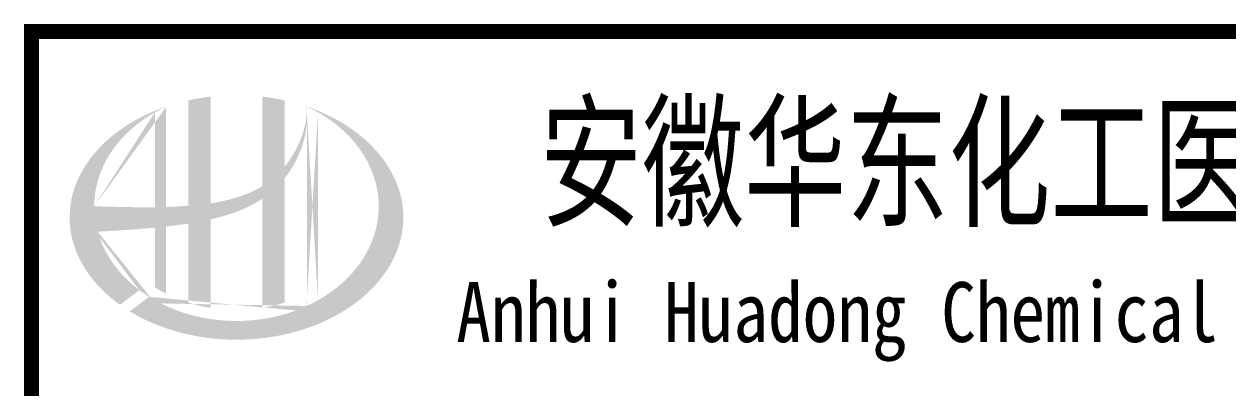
# Model space of a CAD drawing. Extents: x 6250600 to 6678662, y -692028 to -290561.
# Drawn here: x 6447957 to 6453584, y -674124 to -672422 of the extents above; entities that cross this region are included whole.
import ezdxf
from ezdxf.enums import TextEntityAlignment as Align

# ---------------------------------------------------------------- set-up
doc = ezdxf.new("R2010")
doc.units = 0
doc.header["$LTSCALE"] = 1000
doc.header["$MEASUREMENT"] = 0
doc.layers.get('0').update_dxf_attribs({"linetype": 'CONTINUOUS'})
doc.styles.add('ECEC_TQ_S', font='')
doc.styles.get('ECEC_TQ_S').set_extended_font_data('SimSun')

msp = doc.modelspace()

# ---------------------------------------------------------------- hatches: boundary and pattern name
h = msp.add_hatch(color=256)
edge = h.paths.add_edge_path()
edge.add_spline(control_points=[(6448828.3, -673335.7), (6448834.4, -673334.3), (6448840.5, -673332.9), (6448889.6, -673321), (6448932.1, -673308), (6449007.1, -673276.9), (6449040.1, -673259.9), (6449070.9, -673239.3)], knot_values=[61.629012, 61.629012, 61.629012, 61.629012, 63.330431, 63.330431, 75.353634, 75.353634, 85.398649, 85.398649, 85.398649, 85.398649], degree=3, periodic=0)
edge.add_line((6449070.9, -673239.3), (6449070.9, -673749.5))
edge.add_spline(control_points=[(6449070.9, -673749.5), (6449088.1, -673746.8), (6449105.1, -673743.5), (6449139.8, -673735.4), (6449157.5, -673730.6), (6449174.9, -673725.1)], knot_values=[4.908456, 4.908456, 4.908456, 4.908456, 4.992821, 4.992821, 5.083034, 5.083034, 5.083034, 5.083034], degree=3, periodic=0)
edge.add_line((6449174.9, -673725.1), (6449174.9, -673143.7))
edge.add_spline(control_points=[(6449174.9, -673143.7), (6449183.6, -673132.7), (6449191.8, -673121.4), (6449217.9, -673081.7), (6449233.5, -673051.8), (6449262.8, -672979), (6449274, -672935.2), (6449278.7, -672889.9), (6449278.8, -672888.6), (6449278.9, -672887.3)], knot_values=[97.991744, 97.991744, 97.991744, 97.991744, 101.64219, 101.64219, 110.337975, 110.337975, 121.934322, 121.934322, 122.270691, 122.270691, 122.270691, 122.270691], degree=3, periodic=0)
edge.add_line((6449278.9, -672887.3), (6449278.9, -672816.9))
edge.add_spline(control_points=[(6449278.9, -672816.9), (6449278.8, -672824.6), (6449278.5, -672832.2), (6449277.9, -672839.9)], knot_values=[126.194075, 126.194075, 126.194075, 126.194075, 128.396762, 128.396762, 128.396762, 128.396762], degree=3, periodic=0)
edge.add_spline(control_points=[(6449277.9, -672839.9), (6449277.4, -672846.1), (6449276.8, -672852.3), (6449276, -672858.5)], knot_values=[124.417049, 124.417049, 124.417049, 124.417049, 126.194075, 126.194075, 126.194075, 126.194075], degree=3, periodic=0)
edge.add_spline(control_points=[(6449276, -672858.5), (6449274.9, -672867.7), (6449273.4, -672876.8), (6449271.7, -672885.9)], knot_values=[121.80529, 121.80529, 121.80529, 121.80529, 124.417049, 124.417049, 124.417049, 124.417049], degree=3, periodic=0)
edge.add_spline(control_points=[(6449271.7, -672885.9), (6449269.3, -672898.1), (6449266.3, -672910.2), (6449262.8, -672922.2)], knot_values=[118.31574, 118.31574, 118.31574, 118.31574, 121.80529, 121.80529, 121.80529, 121.80529], degree=3, periodic=0)
edge.add_spline(control_points=[(6449262.8, -672922.2), (6449259.3, -672934.3), (6449255.3, -672946.3), (6449250.7, -672958.2)], knot_values=[114.795988, 114.795988, 114.795988, 114.795988, 118.31574, 118.31574, 118.31574, 118.31574], degree=3, periodic=0)
edge.add_spline(control_points=[(6449250.7, -672958.2), (6449246.3, -672969.9), (6449241.3, -672981.4), (6449235.9, -672992.8)], knot_values=[111.329641, 111.329641, 111.329641, 111.329641, 114.795988, 114.795988, 114.795988, 114.795988], degree=3, periodic=0)
edge.add_spline(control_points=[(6449235.9, -672992.8), (6449230.3, -673004.3), (6449224.3, -673015.7), (6449217.8, -673026.7)], knot_values=[107.79529, 107.79529, 107.79529, 107.79529, 111.329641, 111.329641, 111.329641, 111.329641], degree=3, periodic=0)
edge.add_spline(control_points=[(6449217.8, -673026.7), (6449211.5, -673037.6), (6449204.8, -673048.1), (6449197.7, -673058.4)], knot_values=[104.343579, 104.343579, 104.343579, 104.343579, 107.79529, 107.79529, 107.79529, 107.79529], degree=3, periodic=0)
edge.add_spline(control_points=[(6449197.7, -673058.4), (6449190.5, -673068.8), (6449182.9, -673078.8), (6449174.9, -673088.5)], knot_values=[100.8507, 100.8507, 100.8507, 100.8507, 104.343579, 104.343579, 104.343579, 104.343579], degree=3, periodic=0)
edge.add_line((6449174.9, -673088.5), (6449174.9, -672779.2))
edge.add_spline(control_points=[(6449174.9, -672779.2), (6449140.9, -672771.7), (6449106.1, -672765.8), (6449070.9, -672761.7)], knot_values=[4.423999, 4.423999, 4.423999, 4.423999, 4.558741, 4.558741, 4.558741, 4.558741], degree=3, periodic=0)
edge.add_line((6449070.9, -672761.7), (6449070.9, -673179.8))
edge.add_spline(control_points=[(6449070.9, -673179.8), (6448999, -673224.4), (6448914.8, -673247.6), (6448828.3, -673260.6)], knot_values=[63.246215, 63.246215, 63.246215, 63.246215, 87.689124, 87.689124, 87.689124, 87.689124], degree=3, periodic=0)
edge.add_line((6448828.3, -673260.6), (6448828.3, -672761.7))
edge.add_spline(control_points=[(6448828.3, -672761.7), (6448793.1, -672765.8), (6448758.3, -672771.7), (6448724.3, -672779.2)], knot_values=[4.866038, 4.866038, 4.866038, 4.866038, 5.000777, 5.000777, 5.000777, 5.000777], degree=3, periodic=0)
edge.add_line((6448724.3, -672779.2), (6448724.3, -673272.1))
edge.add_spline(control_points=[(6448724.3, -673272.1), (6448722.6, -673272.2), (6448687.6, -673274.8), (6448653, -673276.6), (6448620.3, -673277.6)], knot_values=[43.657356, 43.657356, 43.657356, 43.657356, 44.134253, 53.497092, 53.497092, 53.497092, 53.497092], degree=3, periodic=0)
edge.add_line((6448620.3, -673277.6), (6448620.3, -672808.5))
edge.add_spline(control_points=[(6448620.3, -672808.5), (6448603.2, -672814.3), (6448586.5, -672820.6), (6448570.1, -672827.4)], knot_values=[5.14157, 5.14157, 5.14157, 5.14157, 5.212921, 5.212921, 5.212921, 5.212921], degree=3, periodic=0)
edge.add_spline(control_points=[(6448570.1, -672827.4), (6448563.1, -672830.2), (6448556.3, -672833.1), (6448524.1, -672847.3), (6448499.5, -672859.5), (6448476.1, -672872.7)], knot_values=[5.212921, 5.212921, 5.212921, 5.212921, 5.24296, 5.24296, 5.355623, 5.355623, 5.355623, 5.355623], degree=3, periodic=0)
edge.add_spline(control_points=[(6448476.1, -672872.7), (6448461.2, -672881.1), (6448446.7, -672889.8), (6448432.7, -672898.9)], knot_values=[5.355623, 5.355623, 5.355623, 5.355623, 5.426974, 5.426974, 5.426974, 5.426974], degree=3, periodic=0)
edge.add_spline(control_points=[(6448432.7, -672898.9), (6448425.3, -672903.8), (6448418, -672908.7), (6448404.6, -672918.2), (6448398.3, -672922.7), (6448392.2, -672927.3)], knot_values=[5.426974, 5.426974, 5.426974, 5.426974, 5.464765, 5.464765, 5.498325, 5.498325, 5.498325, 5.498325], degree=3, periodic=0)
edge.add_spline(control_points=[(6448392.2, -672927.3), (6448366.1, -672946.9), (6448342, -672967.7), (6448320.1, -672989.7)], knot_values=[5.498325, 5.498325, 5.498325, 5.498325, 5.641027, 5.641027, 5.641027, 5.641027], degree=3, periodic=0)
edge.add_spline(control_points=[(6448320.1, -672989.7), (6448313.2, -672996.7), (6448306.4, -673003.8), (6448285.9, -673026.4), (6448273.1, -673042.2), (6448261.3, -673058.4)], knot_values=[5.641027, 5.641027, 5.641027, 5.641027, 5.686569, 5.686569, 5.783729, 5.783729, 5.783729, 5.783729], degree=3, periodic=0)
edge.add_spline(control_points=[(6448261.3, -673058.4), (6448246.2, -673079.2), (6448232.8, -673100.6), (6448219.7, -673125.6), (6448218.1, -673128.7), (6448216.5, -673131.9)], knot_values=[5.783729, 5.783729, 5.783729, 5.783729, 5.908374, 5.908374, 5.92643, 5.92643, 5.92643, 5.92643], degree=3, periodic=0)
edge.add_spline(control_points=[(6448216.5, -673131.9), (6448204.1, -673157), (6448194, -673182.7), (6448186.5, -673208.6)], knot_values=[5.92643, 5.92643, 5.92643, 5.92643, 6.069132, 6.069132, 6.069132, 6.069132], degree=3, periodic=0)
edge.add_spline(control_points=[(6448186.5, -673208.6), (6448183.3, -673219.7), (6448180.5, -673230.9), (6448175.2, -673257), (6448172.9, -673272.1), (6448171.5, -673287.1)], knot_values=[6.069132, 6.069132, 6.069132, 6.069132, 6.130179, 6.130179, 6.211834, 6.211834, 6.211834, 6.211834], degree=3, periodic=0)
edge.add_spline(control_points=[(6448171.5, -673287.1), (6448170.2, -673300.3), (6448169.6, -673313.5), (6448169.6, -673326.7)], knot_values=[6.211834, 6.211834, 6.211834, 6.211834, 6.283185, 6.283185, 6.283185, 6.283185], degree=3, periodic=0)
edge.add_spline(control_points=[(6448169.6, -673326.7), (6448169.6, -673336), (6448169.9, -673345.4), (6448170.5, -673354.7)], knot_values=[6.283185, 6.283185, 6.283185, 6.283185, 6.333655, 6.333655, 6.333655, 6.333655], degree=3, periodic=0)
edge.add_spline(control_points=[(6448170.5, -673354.7), (6448171.8, -673373.3), (6448174.3, -673391.9), (6448178.1, -673410.5)], knot_values=[6.333655, 6.333655, 6.333655, 6.333655, 6.434594, 6.434594, 6.434594, 6.434594], degree=3, periodic=0)
edge.add_spline(control_points=[(6448178.1, -673410.5), (6448178.3, -673411.7), (6448178.6, -673412.9), (6448182.5, -673431.4), (6448187.3, -673448.6), (6448193.1, -673465.6)], knot_values=[6.434594, 6.434594, 6.434594, 6.434594, 6.441278, 6.441278, 6.535532, 6.535532, 6.535532, 6.535532], degree=3, periodic=0)
edge.add_spline(control_points=[(6448193.1, -673465.6), (6448199.4, -673483.8), (6448206.9, -673501.9), (6448215.6, -673519.6)], knot_values=[6.535532, 6.535532, 6.535532, 6.535532, 6.636471, 6.636471, 6.636471, 6.636471], degree=3, periodic=0)
edge.add_spline(control_points=[(6448215.6, -673519.6), (6448217.8, -673524.1), (6448220.1, -673528.6), (6448229.5, -673546.2), (6448237.2, -673559.3), (6448245.5, -673572.1)], knot_values=[6.636471, 6.636471, 6.636471, 6.636471, 6.661894, 6.661894, 6.73741, 6.73741, 6.73741, 6.73741], degree=3, periodic=0)
edge.add_spline(control_points=[(6448245.5, -673572.1), (6448256.7, -673589.3), (6448269.1, -673606.1), (6448282.6, -673622.5)], knot_values=[6.73741, 6.73741, 6.73741, 6.73741, 6.838349, 6.838349, 6.838349, 6.838349], degree=3, periodic=0)
edge.add_spline(control_points=[(6448282.6, -673622.5), (6448288.5, -673629.6), (6448294.7, -673636.7), (6448309.2, -673652.6), (6448317.7, -673661.5), (6448326.6, -673670.1)], knot_values=[6.838349, 6.838349, 6.838349, 6.838349, 6.88251, 6.88251, 6.939288, 6.939288, 6.939288, 6.939288], degree=3, periodic=0)
edge.add_spline(control_points=[(6448326.6, -673670.1), (6448342.4, -673685.5), (6448359.3, -673700.3), (6448377.2, -673714.5)], knot_values=[6.939288, 6.939288, 6.939288, 6.939288, 7.040227, 7.040227, 7.040227, 7.040227], degree=3, periodic=0)
edge.add_spline(control_points=[(6448377.2, -673714.5), (6448386.1, -673721.6), (6448395.3, -673728.6), (6448404.7, -673735.3)], knot_values=[7.040227, 7.040227, 7.040227, 7.040227, 7.090696, 7.090696, 7.090696, 7.090696], degree=3, periodic=0)
edge.add_line((6448404.7, -673735.3), (6448495.9, -673667))
edge.add_ellipse((6448949.6, -673274.7), major_axis=(665, 0), ratio=0.806676, start_angle=192.819, end_angle=226.9853, ccw=False)
edge.add_spline(control_points=[(6448301.1, -673393.7), (6448325.2, -673392.2), (6448349.3, -673390.8), (6448437.9, -673385.3), (6448502.8, -673380.9), (6448568.3, -673374.6)], knot_values=[11.398263, 11.398263, 11.398263, 11.398263, 18.40729, 18.40729, 37.18094, 37.18094, 37.18094, 37.18094], degree=3, periodic=0)
edge.add_line((6448568.3, -673374.6), (6448568.3, -673653.7))
edge.add_spline(control_points=[(6448568.3, -673653.7), (6448571.8, -673655.9), (6448575.4, -673658.1), (6448592.4, -673668.3), (6448606.1, -673675.9), (6448620.3, -673683.1)], knot_values=[4.049945, 4.049945, 4.049945, 4.049945, 4.072021, 4.072021, 4.153257, 4.153257, 4.153257, 4.153257], degree=3, periodic=0)
edge.add_line((6448620.3, -673683.1), (6448620.3, -673369.2))
edge.add_spline(control_points=[(6448620.3, -673369.2), (6448652.4, -673365.5), (6448684.8, -673361.3), (6448719.7, -673355.9), (6448722, -673355.5), (6448724.3, -673355.2)], knot_values=[42.135009, 42.135009, 42.135009, 42.135009, 51.307228, 51.307228, 51.948574, 51.948574, 51.948574, 51.948574], degree=3, periodic=0)
edge.add_line((6448724.3, -673355.2), (6448724.3, -673725.1))
edge.add_spline(control_points=[(6448724.3, -673725.1), (6448757.9, -673735.7), (6448792.7, -673743.9), (6448828.3, -673749.5)], knot_values=[4.34174, 4.34174, 4.34174, 4.34174, 4.516316, 4.516316, 4.516316, 4.516316], degree=3, periodic=0)
edge.add_line((6448828.3, -673749.5), (6448828.3, -673335.7))
edge = h.paths.add_edge_path(flags=16)
edge.add_ellipse((6448949.6, -673274.7), major_axis=(665, 0), ratio=0.806676, start_angle=124.9875, end_angle=179.999, ccw=False)
edge.add_line((6448568.3, -672835.2), (6448568.3, -673278.8))
edge.add_spline(control_points=[(6448568.3, -673278.8), (6448472.9, -673280.1), (6448378.9, -673277.1), (6448284.6, -673274.7)], knot_values=[11.27373, 11.27373, 11.27373, 11.27373, 38.687513, 38.687513, 38.687513, 38.687513], degree=3, periodic=0)
edge = h.paths.add_edge_path()
edge.add_spline(control_points=[(6448450.8, -673765.8), (6448481.8, -673784.8), (6448514.9, -673802.1), (6448599.6, -673839.3), (6448652.8, -673857.2), (6448763.6, -673883.7), (6448821, -673892.5), (6448937.2, -673900.2), (6448995.9, -673899.3), (6449111.4, -673887.8), (6449168.3, -673877.3), (6449277.3, -673847.2), (6449329.5, -673827.7), (6449426.4, -673780.8), (6449471.1, -673753.5), (6449551.1, -673692.5), (6449586.3, -673659), (6449645.6, -673587.5), (6449669.7, -673549.6), (6449706.1, -673471.5), (6449718.4, -673431.3), (6449730.9, -673350.1), (6449731.2, -673309.1), (6449719.8, -673227.6), (6449707.9, -673187.1), (6449672.3, -673108.4), (6449648.5, -673070.2), (6449589.7, -672998), (6449554.7, -672964), (6449474.9, -672902.4), (6449430.1, -672874.7), (6449348.9, -672834.9), (6449314.6, -672820.7), (6449278.9, -672808.5)], knot_values=[0.886421, 0.886421, 0.886421, 0.886421, 1.040557, 1.040557, 1.261172, 1.261172, 1.481788, 1.481788, 1.702404, 1.702404, 1.92302, 1.92302, 2.143636, 2.143636, 2.364252, 2.364252, 2.584868, 2.584868, 2.805484, 2.805484, 3.026099, 3.026099, 3.246715, 3.246715, 3.46852, 3.46852, 3.690325, 3.690325, 3.91213, 3.91213, 4.133935, 4.133935, 4.283209, 4.283209, 4.283209, 4.283209], degree=3, periodic=0)
edge.add_line((6449278.9, -672808.5), (6449278.9, -672808.5))
edge.add_spline(control_points=[(6449278.9, -672808.6), (6449279, -672811.4), (6449279, -672814.1), (6449278.9, -672816.9)], knot_values=[128.396762, 128.396762, 128.396762, 128.396762, 129.192193, 129.192193, 129.192193, 129.192193], degree=3, periodic=0)
edge.add_line((6449278.9, -672816.9), (6449278.9, -673740.8))
edge.add_ellipse((6448949.6, -673274.7), major_axis=(665, 0), ratio=0.806676, start_angle=232.1054, end_angle=299.6833, ccw=False)
edge.add_line((6448541.1, -673698.1), (6448450.8, -673765.8))
edge = h.paths.add_edge_path(flags=16)
edge.add_ellipse((6448949.6, -673274.7), major_axis=(665, 0), ratio=0.806676, start_angle=304.9875, end_angle=415.0121, ccw=False)
edge.add_line((6449330.9, -673714.2), (6449330.9, -672835.2))
h = msp.add_hatch(color=256)
edge = h.paths.add_edge_path()
edge.add_spline(control_points=[(6448828.3, -673335.7), (6448834.4, -673334.3), (6448840.5, -673332.9), (6448889.6, -673321), (6448932.1, -673308), (6449007.1, -673276.9), (6449040.1, -673259.9), (6449070.9, -673239.3)], knot_values=[61.629012, 61.629012, 61.629012, 61.629012, 63.330431, 63.330431, 75.353634, 75.353634, 85.398649, 85.398649, 85.398649, 85.398649], degree=3, periodic=0)
edge.add_line((6449070.9, -673239.3), (6449070.9, -673749.5))
edge.add_spline(control_points=[(6449070.9, -673749.5), (6449088.1, -673746.8), (6449105.1, -673743.5), (6449139.8, -673735.4), (6449157.5, -673730.6), (6449174.9, -673725.1)], knot_values=[4.908456, 4.908456, 4.908456, 4.908456, 4.992821, 4.992821, 5.083034, 5.083034, 5.083034, 5.083034], degree=3, periodic=0)
edge.add_line((6449174.9, -673725.1), (6449174.9, -673143.7))
edge.add_spline(control_points=[(6449174.9, -673143.7), (6449183.6, -673132.7), (6449191.8, -673121.4), (6449217.9, -673081.7), (6449233.5, -673051.8), (6449262.8, -672979), (6449274, -672935.2), (6449278.7, -672889.9), (6449278.8, -672888.6), (6449278.9, -672887.3)], knot_values=[97.991744, 97.991744, 97.991744, 97.991744, 101.64219, 101.64219, 110.337975, 110.337975, 121.934322, 121.934322, 122.270691, 122.270691, 122.270691, 122.270691], degree=3, periodic=0)
edge.add_line((6449278.9, -672887.3), (6449278.9, -672816.9))
edge.add_spline(control_points=[(6449278.9, -672816.9), (6449278.8, -672824.6), (6449278.5, -672832.2), (6449277.9, -672839.9)], knot_values=[126.194075, 126.194075, 126.194075, 126.194075, 128.396762, 128.396762, 128.396762, 128.396762], degree=3, periodic=0)
edge.add_spline(control_points=[(6449277.9, -672839.9), (6449277.4, -672846.1), (6449276.8, -672852.3), (6449276, -672858.5)], knot_values=[124.417049, 124.417049, 124.417049, 124.417049, 126.194075, 126.194075, 126.194075, 126.194075], degree=3, periodic=0)
edge.add_spline(control_points=[(6449276, -672858.5), (6449274.9, -672867.7), (6449273.4, -672876.8), (6449271.7, -672885.9)], knot_values=[121.80529, 121.80529, 121.80529, 121.80529, 124.417049, 124.417049, 124.417049, 124.417049], degree=3, periodic=0)
edge.add_spline(control_points=[(6449271.7, -672885.9), (6449269.3, -672898.1), (6449266.3, -672910.2), (6449262.8, -672922.2)], knot_values=[118.31574, 118.31574, 118.31574, 118.31574, 121.80529, 121.80529, 121.80529, 121.80529], degree=3, periodic=0)
edge.add_spline(control_points=[(6449262.8, -672922.2), (6449259.3, -672934.3), (6449255.3, -672946.3), (6449250.7, -672958.2)], knot_values=[114.795988, 114.795988, 114.795988, 114.795988, 118.31574, 118.31574, 118.31574, 118.31574], degree=3, periodic=0)
edge.add_spline(control_points=[(6449250.7, -672958.2), (6449246.3, -672969.9), (6449241.3, -672981.4), (6449235.9, -672992.8)], knot_values=[111.329641, 111.329641, 111.329641, 111.329641, 114.795988, 114.795988, 114.795988, 114.795988], degree=3, periodic=0)
edge.add_spline(control_points=[(6449235.9, -672992.8), (6449230.3, -673004.3), (6449224.3, -673015.7), (6449217.8, -673026.7)], knot_values=[107.79529, 107.79529, 107.79529, 107.79529, 111.329641, 111.329641, 111.329641, 111.329641], degree=3, periodic=0)
edge.add_spline(control_points=[(6449217.8, -673026.7), (6449211.5, -673037.6), (6449204.8, -673048.1), (6449197.7, -673058.4)], knot_values=[104.343579, 104.343579, 104.343579, 104.343579, 107.79529, 107.79529, 107.79529, 107.79529], degree=3, periodic=0)
edge.add_spline(control_points=[(6449197.7, -673058.4), (6449190.5, -673068.8), (6449182.9, -673078.8), (6449174.9, -673088.5)], knot_values=[100.8507, 100.8507, 100.8507, 100.8507, 104.343579, 104.343579, 104.343579, 104.343579], degree=3, periodic=0)
edge.add_line((6449174.9, -673088.5), (6449174.9, -672779.2))
edge.add_spline(control_points=[(6449174.9, -672779.2), (6449140.9, -672771.7), (6449106.1, -672765.8), (6449070.9, -672761.7)], knot_values=[4.423999, 4.423999, 4.423999, 4.423999, 4.558741, 4.558741, 4.558741, 4.558741], degree=3, periodic=0)
edge.add_line((6449070.9, -672761.7), (6449070.9, -673179.8))
edge.add_spline(control_points=[(6449070.9, -673179.8), (6448999, -673224.4), (6448914.8, -673247.6), (6448828.3, -673260.6)], knot_values=[63.246215, 63.246215, 63.246215, 63.246215, 87.689124, 87.689124, 87.689124, 87.689124], degree=3, periodic=0)
edge.add_line((6448828.3, -673260.6), (6448828.3, -672761.7))
edge.add_spline(control_points=[(6448828.3, -672761.7), (6448793.1, -672765.8), (6448758.3, -672771.7), (6448724.3, -672779.2)], knot_values=[4.866038, 4.866038, 4.866038, 4.866038, 5.000777, 5.000777, 5.000777, 5.000777], degree=3, periodic=0)
edge.add_line((6448724.3, -672779.2), (6448724.3, -673272.1))
edge.add_spline(control_points=[(6448724.3, -673272.1), (6448722.6, -673272.2), (6448687.6, -673274.8), (6448653, -673276.6), (6448620.3, -673277.6)], knot_values=[43.657356, 43.657356, 43.657356, 43.657356, 44.134253, 53.497092, 53.497092, 53.497092, 53.497092], degree=3, periodic=0)
edge.add_line((6448620.3, -673277.6), (6448620.3, -672808.5))
edge.add_spline(control_points=[(6448620.3, -672808.5), (6448603.2, -672814.3), (6448586.5, -672820.6), (6448570.1, -672827.4)], knot_values=[5.14157, 5.14157, 5.14157, 5.14157, 5.212921, 5.212921, 5.212921, 5.212921], degree=3, periodic=0)
edge.add_spline(control_points=[(6448570.1, -672827.4), (6448563.1, -672830.2), (6448556.3, -672833.1), (6448524.1, -672847.3), (6448499.5, -672859.5), (6448476.1, -672872.7)], knot_values=[5.212921, 5.212921, 5.212921, 5.212921, 5.24296, 5.24296, 5.355623, 5.355623, 5.355623, 5.355623], degree=3, periodic=0)
edge.add_spline(control_points=[(6448476.1, -672872.7), (6448461.2, -672881.1), (6448446.7, -672889.8), (6448432.7, -672898.9)], knot_values=[5.355623, 5.355623, 5.355623, 5.355623, 5.426974, 5.426974, 5.426974, 5.426974], degree=3, periodic=0)
edge.add_spline(control_points=[(6448432.7, -672898.9), (6448425.3, -672903.8), (6448418, -672908.7), (6448404.6, -672918.2), (6448398.3, -672922.7), (6448392.2, -672927.3)], knot_values=[5.426974, 5.426974, 5.426974, 5.426974, 5.464765, 5.464765, 5.498325, 5.498325, 5.498325, 5.498325], degree=3, periodic=0)
edge.add_spline(control_points=[(6448392.2, -672927.3), (6448366.1, -672946.9), (6448342, -672967.7), (6448320.1, -672989.7)], knot_values=[5.498325, 5.498325, 5.498325, 5.498325, 5.641027, 5.641027, 5.641027, 5.641027], degree=3, periodic=0)
edge.add_spline(control_points=[(6448320.1, -672989.7), (6448313.2, -672996.7), (6448306.4, -673003.8), (6448285.9, -673026.4), (6448273.1, -673042.2), (6448261.3, -673058.4)], knot_values=[5.641027, 5.641027, 5.641027, 5.641027, 5.686569, 5.686569, 5.783729, 5.783729, 5.783729, 5.783729], degree=3, periodic=0)
edge.add_spline(control_points=[(6448261.3, -673058.4), (6448246.2, -673079.2), (6448232.8, -673100.6), (6448219.7, -673125.6), (6448218.1, -673128.7), (6448216.5, -673131.9)], knot_values=[5.783729, 5.783729, 5.783729, 5.783729, 5.908374, 5.908374, 5.92643, 5.92643, 5.92643, 5.92643], degree=3, periodic=0)
edge.add_spline(control_points=[(6448216.5, -673131.9), (6448204.1, -673157), (6448194, -673182.7), (6448186.5, -673208.6)], knot_values=[5.92643, 5.92643, 5.92643, 5.92643, 6.069132, 6.069132, 6.069132, 6.069132], degree=3, periodic=0)
edge.add_spline(control_points=[(6448186.5, -673208.6), (6448183.3, -673219.7), (6448180.5, -673230.9), (6448175.2, -673257), (6448172.9, -673272.1), (6448171.5, -673287.1)], knot_values=[6.069132, 6.069132, 6.069132, 6.069132, 6.130179, 6.130179, 6.211834, 6.211834, 6.211834, 6.211834], degree=3, periodic=0)
edge.add_spline(control_points=[(6448171.5, -673287.1), (6448170.2, -673300.3), (6448169.6, -673313.5), (6448169.6, -673326.7)], knot_values=[6.211834, 6.211834, 6.211834, 6.211834, 6.283185, 6.283185, 6.283185, 6.283185], degree=3, periodic=0)
edge.add_spline(control_points=[(6448169.6, -673326.7), (6448169.6, -673336), (6448169.9, -673345.4), (6448170.5, -673354.7)], knot_values=[6.283185, 6.283185, 6.283185, 6.283185, 6.333655, 6.333655, 6.333655, 6.333655], degree=3, periodic=0)
edge.add_spline(control_points=[(6448170.5, -673354.7), (6448171.8, -673373.3), (6448174.3, -673391.9), (6448178.1, -673410.5)], knot_values=[6.333655, 6.333655, 6.333655, 6.333655, 6.434594, 6.434594, 6.434594, 6.434594], degree=3, periodic=0)
edge.add_spline(control_points=[(6448178.1, -673410.5), (6448178.3, -673411.7), (6448178.6, -673412.9), (6448182.5, -673431.4), (6448187.3, -673448.6), (6448193.1, -673465.6)], knot_values=[6.434594, 6.434594, 6.434594, 6.434594, 6.441278, 6.441278, 6.535532, 6.535532, 6.535532, 6.535532], degree=3, periodic=0)
edge.add_spline(control_points=[(6448193.1, -673465.6), (6448199.4, -673483.8), (6448206.9, -673501.9), (6448215.6, -673519.6)], knot_values=[6.535532, 6.535532, 6.535532, 6.535532, 6.636471, 6.636471, 6.636471, 6.636471], degree=3, periodic=0)
edge.add_spline(control_points=[(6448215.6, -673519.6), (6448217.8, -673524.1), (6448220.1, -673528.6), (6448229.5, -673546.2), (6448237.2, -673559.3), (6448245.5, -673572.1)], knot_values=[6.636471, 6.636471, 6.636471, 6.636471, 6.661894, 6.661894, 6.73741, 6.73741, 6.73741, 6.73741], degree=3, periodic=0)
edge.add_spline(control_points=[(6448245.5, -673572.1), (6448256.7, -673589.3), (6448269.1, -673606.1), (6448282.6, -673622.5)], knot_values=[6.73741, 6.73741, 6.73741, 6.73741, 6.838349, 6.838349, 6.838349, 6.838349], degree=3, periodic=0)
edge.add_spline(control_points=[(6448282.6, -673622.5), (6448288.5, -673629.6), (6448294.7, -673636.7), (6448309.2, -673652.6), (6448317.7, -673661.5), (6448326.6, -673670.1)], knot_values=[6.838349, 6.838349, 6.838349, 6.838349, 6.88251, 6.88251, 6.939288, 6.939288, 6.939288, 6.939288], degree=3, periodic=0)
edge.add_spline(control_points=[(6448326.6, -673670.1), (6448342.4, -673685.5), (6448359.3, -673700.3), (6448377.2, -673714.5)], knot_values=[6.939288, 6.939288, 6.939288, 6.939288, 7.040227, 7.040227, 7.040227, 7.040227], degree=3, periodic=0)
edge.add_spline(control_points=[(6448377.2, -673714.5), (6448386.1, -673721.6), (6448395.3, -673728.6), (6448404.7, -673735.3)], knot_values=[7.040227, 7.040227, 7.040227, 7.040227, 7.090696, 7.090696, 7.090696, 7.090696], degree=3, periodic=0)
edge.add_line((6448404.7, -673735.3), (6448495.9, -673667))
edge.add_ellipse((6448949.6, -673274.7), major_axis=(665, 0), ratio=0.806676, start_angle=192.819, end_angle=226.9853, ccw=False)
edge.add_spline(control_points=[(6448301.1, -673393.7), (6448325.2, -673392.2), (6448349.3, -673390.8), (6448437.9, -673385.3), (6448502.8, -673380.9), (6448568.3, -673374.6)], knot_values=[11.398263, 11.398263, 11.398263, 11.398263, 18.40729, 18.40729, 37.18094, 37.18094, 37.18094, 37.18094], degree=3, periodic=0)
edge.add_line((6448568.3, -673374.6), (6448568.3, -673653.7))
edge.add_spline(control_points=[(6448568.3, -673653.7), (6448571.8, -673655.9), (6448575.4, -673658.1), (6448592.4, -673668.3), (6448606.1, -673675.9), (6448620.3, -673683.1)], knot_values=[4.049945, 4.049945, 4.049945, 4.049945, 4.072021, 4.072021, 4.153257, 4.153257, 4.153257, 4.153257], degree=3, periodic=0)
edge.add_line((6448620.3, -673683.1), (6448620.3, -673369.2))
edge.add_spline(control_points=[(6448620.3, -673369.2), (6448652.4, -673365.5), (6448684.8, -673361.3), (6448719.7, -673355.9), (6448722, -673355.5), (6448724.3, -673355.2)], knot_values=[42.135009, 42.135009, 42.135009, 42.135009, 51.307228, 51.307228, 51.948574, 51.948574, 51.948574, 51.948574], degree=3, periodic=0)
edge.add_line((6448724.3, -673355.2), (6448724.3, -673725.1))
edge.add_spline(control_points=[(6448724.3, -673725.1), (6448757.9, -673735.7), (6448792.7, -673743.9), (6448828.3, -673749.5)], knot_values=[4.34174, 4.34174, 4.34174, 4.34174, 4.516316, 4.516316, 4.516316, 4.516316], degree=3, periodic=0)
edge.add_line((6448828.3, -673749.5), (6448828.3, -673335.7))
edge = h.paths.add_edge_path(flags=16)
edge.add_ellipse((6448949.6, -673274.7), major_axis=(665, 0), ratio=0.806676, start_angle=124.9875, end_angle=179.999, ccw=False)
edge.add_line((6448568.3, -672835.2), (6448568.3, -673278.8))
edge.add_spline(control_points=[(6448568.3, -673278.8), (6448472.9, -673280.1), (6448378.9, -673277.1), (6448284.6, -673274.7)], knot_values=[11.27373, 11.27373, 11.27373, 11.27373, 38.687513, 38.687513, 38.687513, 38.687513], degree=3, periodic=0)
edge = h.paths.add_edge_path()
edge.add_spline(control_points=[(6448450.8, -673765.8), (6448481.8, -673784.8), (6448514.9, -673802.1), (6448599.6, -673839.3), (6448652.8, -673857.2), (6448763.6, -673883.7), (6448821, -673892.5), (6448937.2, -673900.2), (6448995.9, -673899.3), (6449111.4, -673887.8), (6449168.3, -673877.3), (6449277.3, -673847.2), (6449329.5, -673827.7), (6449426.4, -673780.8), (6449471.1, -673753.5), (6449551.1, -673692.5), (6449586.3, -673659), (6449645.6, -673587.5), (6449669.7, -673549.6), (6449706.1, -673471.5), (6449718.4, -673431.3), (6449730.9, -673350.1), (6449731.2, -673309.1), (6449719.8, -673227.6), (6449707.9, -673187.1), (6449672.3, -673108.4), (6449648.5, -673070.2), (6449589.7, -672998), (6449554.7, -672964), (6449474.9, -672902.4), (6449430.1, -672874.7), (6449348.9, -672834.9), (6449314.6, -672820.7), (6449278.9, -672808.5)], knot_values=[0.886421, 0.886421, 0.886421, 0.886421, 1.040557, 1.040557, 1.261172, 1.261172, 1.481788, 1.481788, 1.702404, 1.702404, 1.92302, 1.92302, 2.143636, 2.143636, 2.364252, 2.364252, 2.584868, 2.584868, 2.805484, 2.805484, 3.026099, 3.026099, 3.246715, 3.246715, 3.46852, 3.46852, 3.690325, 3.690325, 3.91213, 3.91213, 4.133935, 4.133935, 4.283209, 4.283209, 4.283209, 4.283209], degree=3, periodic=0)
edge.add_line((6449278.9, -672808.5), (6449278.9, -672808.5))
edge.add_spline(control_points=[(6449278.9, -672808.6), (6449279, -672811.4), (6449279, -672814.1), (6449278.9, -672816.9)], knot_values=[128.396762, 128.396762, 128.396762, 128.396762, 129.192193, 129.192193, 129.192193, 129.192193], degree=3, periodic=0)
edge.add_line((6449278.9, -672816.9), (6449278.9, -673740.8))
edge.add_ellipse((6448949.6, -673274.7), major_axis=(665, 0), ratio=0.806676, start_angle=232.1054, end_angle=299.6833, ccw=False)
edge.add_line((6448541.1, -673698.1), (6448450.8, -673765.8))
edge = h.paths.add_edge_path(flags=16)
edge.add_ellipse((6448949.6, -673274.7), major_axis=(665, 0), ratio=0.806676, start_angle=304.9875, end_angle=415.0121, ccw=False)
edge.add_line((6449330.9, -673714.2), (6449330.9, -672835.2))

# ---------------------------------------------------------------- linework, layer by layer
at = {"const_width": 70}
msp.add_lwpolyline([(6447991.7, -672457.3), (6447991.7, -678457.3)], dxfattribs=at)
msp.add_lwpolyline([(6465991.7, -672457.3, 70, 70, 0), (6447991.7, -672457.3, 70, 70, 0), (6447991.7, -678457.3, 0, 0, 0)], format="xyseb")

# ---------------------------------------------------------------- texts
at = {"style": 'ECEC_TQ_S'}
for s, height, width, p in [('安徽华东化工医药工程有限责任公司', 500, 0.7, (6454186.6, -673057.3)), ('安徽华东化工医药工程有限责任公司', 500, 0.7, (6454186.6, -673057.3)), ('Anhui Huadong Chemical & Medical Engineering Co.,Ltd', 280, 0.85, (6454186.6, -673807.3)), ('Anhui Huadong Chemical & Medical Engineering Co.,Ltd', 280, 0.85, (6454186.6, -673807.3))]:
    msp.add_text(s, height=height, dxfattribs=dict(at, width=width)).set_placement(p, align=Align.MIDDLE)

doc.saveas('drawing.dxf')
